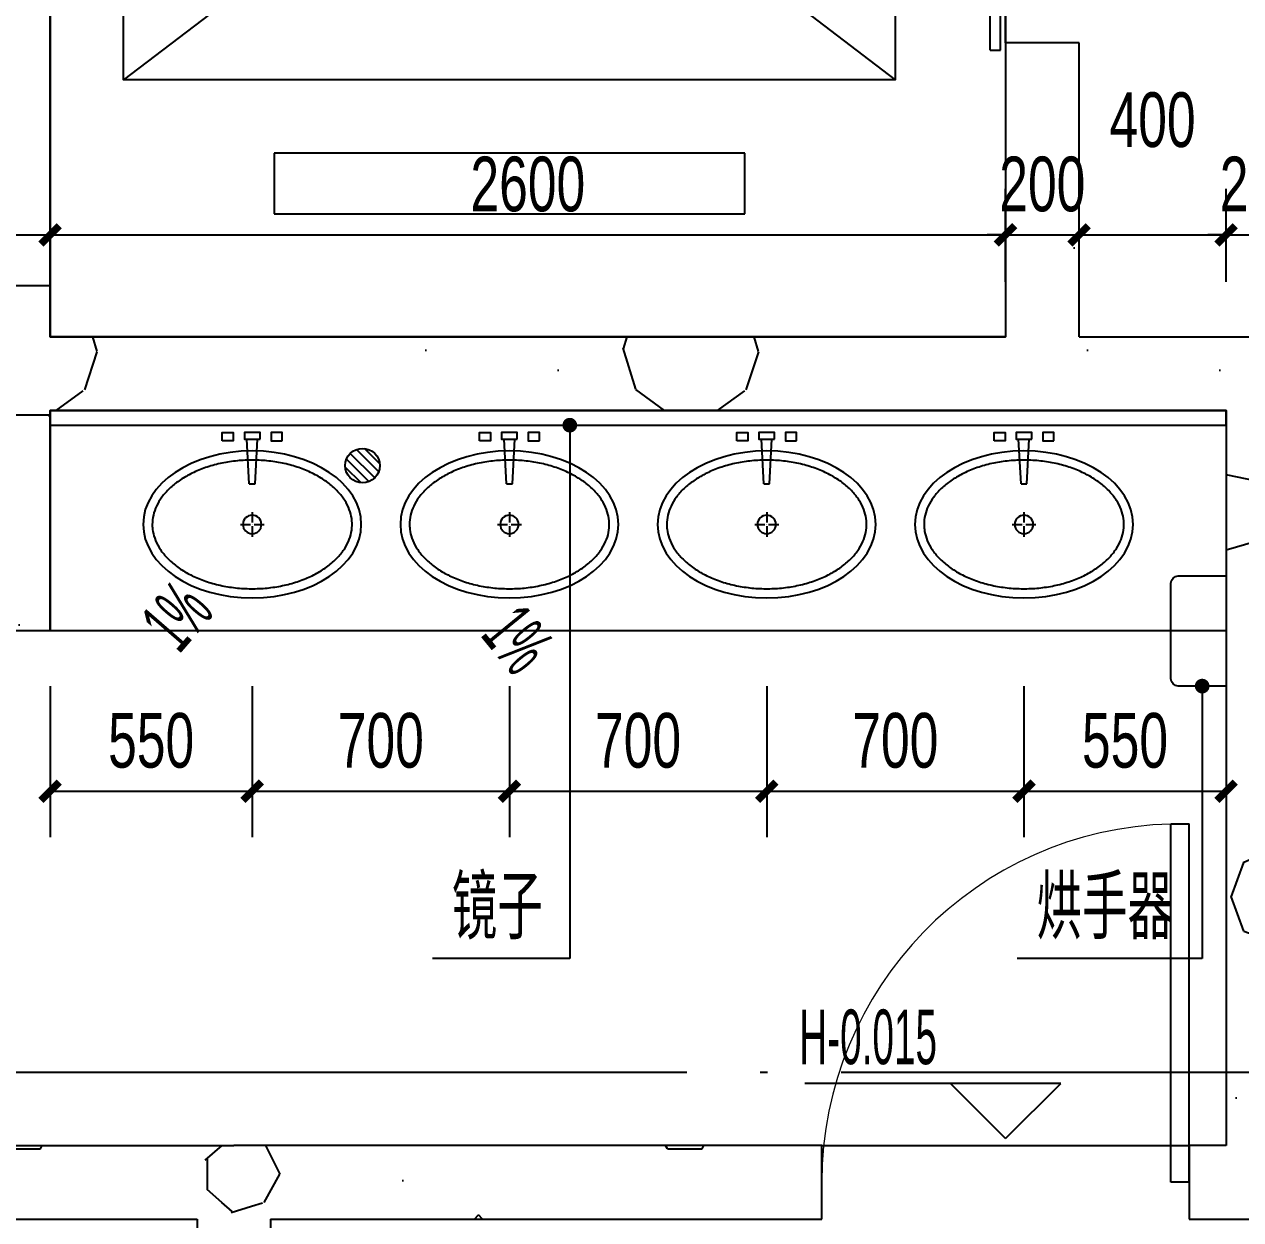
# Model space of a CAD drawing. Extents: x -26219 to 315419, y -160410 to -120810.
# Drawn here: x 262305 to 265615, y -148252 to -144999 of the extents above; entities that cross this region are included whole.
import ezdxf
from ezdxf.xclip import XClip

# ---------------------------------------------------------------- set-up
doc = ezdxf.new("R2010")
doc.units = 0
doc.header["$LTSCALE"] = 1000
doc.header["$MEASUREMENT"] = 0
doc.header["$XCLIPFRAME"] = 0
doc.linetypes.add('104-14# 核心筒$2$DOTE', pattern=[2.4200000000000004, 2, -0.2, 0.02, -0.2])
for name, color, linetype in [('$0$$0$$0$A-DIM_SYMB', 3, 'Continuous'), ('$0$$0$$0$PUB_TEXT', 7, 'Continuous'), ('01-标注_尺寸', 124, 'Continuous'), ('01-标注_标高', 200, 'Continuous'), ('01-标注_符号', 200, 'Continuous'), ('02-TEXT_标注', 130, 'Continuous'), ('104-14# 核心筒$0$A-C_门', 150, 'Continuous'), ('104-14# 核心筒$0$A-E_电梯', 171, 'Continuous'), ('104-14# 核心筒$0$A-I_卫-洁具', 241, 'Continuous'), ('104-14# 核心筒$0$A-TECH_水', 3, 'Continuous'), ('104-14# 核心筒$0$A_STR-砌块墙', 121, 'Continuous'), ('104-14# 核心筒$2$05-填充_天正', 26, 'Continuous'), ('104-14# 核心筒$2$A_AXIS-轴线', 36, '104-14# 核心筒$2$DOTE')]:
    doc.layers.add(name, color=color, linetype=linetype)
doc.styles.add('_TCH_DIM', font='ros.shx', dxfattribs={"width": 0.75, "bigfont": 'jd.shx'})
doc.styles.add('_TCH_DIM_T3', font='ros.shx', dxfattribs={"width": 0.7058823529411765, "bigfont": 'jd.shx'})
doc.dimstyles.new('_TCH_ARCH&&50', dxfattribs={"dimtxt": 148.75, "dimasz": 50, "dimexe": 125, "dimexo": 150, "dimgap": 63.12500000000001, "dimtad": 1, "dimdec": 0, "dimzin": 0, "dimdsep": 46, "dimtxsty": '_TCH_DIM_T3', "dimblk": 'ARCHTICK', "dimcen": 0.09, "dimclrt": 7, "dimazin": 2, "dimtfac": 1, "dimtdec": 0, "dimtix": 1, "dimtmove": 2, "dimatfit": 3, "dimfxl": 0, "dimtolj": 1, "dimtzin": 0, "dimarcsym": 0})
pattern_1 = [(0, (531, -549), (900, 1800), [0, -1800]), (0, (-522, -792), (900, 1800), [0, -1800]), (0, (63, -810), (900, 1800), [0, -1800]), (0, (702, -279), (900, 1800), [0, -1800]), (0, (-45, -900), (900, 1800), [0, -1800]), (0, (882, 855), (900, 1800), [0, -1800]), (0, (333.0000000000001, 711), (900, 1800), [0, -1800]), (0, (621, 486.0000000000001), (900, 1800), [0, -1800]), (0, (-846, 450), (900, 1800), [0, -1800]), (0, (36, 369), (900, 1800), [0, -1800]), (0, (-306, -90), (900, 1800), [0, -1800]), (0, (-288, -765), (900, 1800), [0, -1800]), (0, (387, -837), (900, 1800), [0, -1800]), (0, (882, -45), (900, 1800), [0, -1800]), (0, (-801, -324), (900, 1800), [0, -1800]), (0, (-648, -18), (900, 1800), [0, -1800]), (0, (54, -144), (900, 1800), [0, -1800]), (0, (-198, -405), (900, 1800), [0, -1800]), (0, (-341.9999999999999, 189), (900, 1800), [0, -1800]), (0, (-117, 864), (900, 1800), [0, -1800]), (0, (-729, -702), (900, 1800), [0, -1800]), (0, (261, 495), (900, 1800), [0, -1800]), (0, (-576, 522), (900, 1800), [0, -1800]), (0, (-720, 756), (900, 1800), [0, -1800]), (130.601294, (771.428574, 291.428568), (-4499.999950292954, 5400.0000236093), [79.024662, -33111.33300000001]), (18.4349488, (642.857148, 325.714284), (4499.999983404209, 1799.999986719667), [81.31572000000001, -11302.8837]), (90, (642.857148, 248.571432), (900.0000000000001, 1800), [77.14285199999999, -3522.85695]), (161.565051, (720, 222.857136), (-4500.000022657823, 1799.999865817234), [81.31572000000001, -11302.8837]), (53.1301023, (720, 222.857136), (900.0000017013604, 1799.99999914932), [85.71428999999999, -8914.285499999998]), (135, (788.571432, -694.28556), (-900.0001087984293, 1799.999878185604), [72.73098, -5018.4378]), (45, (685.714284, -694.28556), (899.999994247131, 1799.999992736902), [72.73098, -5018.4378]), (135, (737.1428579999999, -745.7142600000001), (-900.0001087984293, 1799.999878185604), [72.73098, -5018.4378]), (45, (737.1428579999999, -745.7142600000001), (899.999994247131, 1799.999992736902), [72.73098, -5018.4378]), (116.565051, (-77.14278, 514.285722), (-0.0001565789601976064, 3599.999902060561), [95.83147799999999, -1916.6295]), (180, (-119.99988, 599.999994), (-899.9999999999998, 1800), [102.857148, -1697.14275]), (63.43494880000001, (-265.7141999999999, 514.285722), (8.14843605922988e-06, 3599.999982559008), [95.83147799999999, -1916.6295]), (116.565051, (-222.8571, 428.571432), (-0.0001565789601976064, 3599.999902060561), [95.83147799999999, -1916.6295]), (0, (-222.8571, 428.571432), (900, 1800), [102.857148, -1697.14275]), (63.43494880000001, (-119.99988, 428.571432), (8.14843605922988e-06, 3599.999982559008), [95.83147799999999, -1916.6295]), (107.102728, (599.999994, -94.28562000000001), (-2699.999896777364, 9000.00001452043), [116.584038, -48848.7075]), (143.972626, (565.714278, 17.142858), (-17099.99978321427, 12599.999985739), [116.584038, -24366.06]), (180, (471.428568, 85.71428999999999), (-899.9999999999998, 1800), [111.428568, -1688.5713]), (36.02737329999999, (265.71429, 17.142858), (17099.99987362977, 12599.99986416658), [116.584038, -24366.06]), (71.5650511, (231.428574, -85.71419999999999), (2700.000013860985, 8999.99998450437), [108.420948, -11275.7784]), (107.102728, (265.71429, -197.14284), (-2699.999896777364, 9000.00001452043), [116.584038, -48848.7075]), (143.972626, (360, -265.7141999999999), (-17099.99978321427, 12599.999985739), [116.584038, -24366.06]), (0, (360, -265.7141999999999), (900, 1800), [111.428568, -1688.5713]), (36.02737329999999, (471.428568, -265.7141999999999), (17099.99987362977, 12599.99986416658), [116.584038, -24366.06]), (71.5650511, (565.714278, -197.14284), (2700.000013860985, 8999.99998450437), [108.420948, -11275.7784]), (150.255118, (617.1428520000001, 745.714278), (-2700.000006390409, 1799.999977695058), [69.10506, -14442.9588]), (90, (557.1428579999999, 711.42858), (900.0000000000001, 1800), [68.571432, -3531.42825]), (29.7448813, (557.1428579999999, 711.42858), (2700.000001590055, 1799.999991593464), [69.10506, -14442.9588]), (116.565051, (197.142858, -531.42858), (-0.0001565789601976064, 3599.999902060561), [95.83147799999999, -1916.6295]), (168.690067, (154.285722, -445.7142), (-8100.000006009299, 1799.999954832327), [87.41176200000001, -18269.0565]), (41.18592510000001, (0, -488.5713), (22499.99986367597, 19799.99982686525), [91.11553199999999, -38177.406]), (90, (0, -574.28568), (900.0000000000001, 1800), [85.71428999999999, -3514.2855]), (138.814074, (68.571432, -634.28562), (-22499.99960007064, 19800.0001261089), [91.11553199999999, -38177.406]), (16.6992442, (68.571432, -634.28562), (29699.99977654917, 8999.999905734196), [89.48835000000001, -37495.6125]), (60.9453959, (154.285722, -608.57136), (899.9999976116269, 1799.999984078114), [88.248258, -36976.0185]), (109.983106, (-557.14284, 222.857136), (-4500.000016949792, 12599.99996665506), [100.326006, -42036.59249999999]), (155.556045, (-591.4285199999999, 317.142864), (-11700.00004459817, 5399.999887808896), [103.568958, -43395.39449999999]), (24.4439547, (-779.99994, 317.142864), (11700.00000583643, 5399.999974027204), [103.568958, -43395.39449999999]), (70.01689340000001, (-814.28562, 222.857136), (4500.000013566429, 12599.99996874217), [100.326006, -42036.5925]), (109.983106, (-779.99994, 128.571426), (-4500.000016949792, 12599.99996665506), [100.326006, -42036.59249999999]), (160.016893, (-685.7141399999999, 94.28571), (-4500.000002644889, 1799.999918000023), [100.326006, -20968.1325]), (19.9831065, (-685.7141399999999, 94.28571), (4499.999975293225, 1799.999997144084), [100.326006, -20968.1325]), (70.01689340000001, (-591.4285199999999, 128.571426), (4500.000013566429, 12599.99996874217), [100.326006, -42036.5925]), (122.005383, (111.428568, 59.999994), (-900.0001207844099, 1799.999908112359), [80.862696, -16900.302]), (18.4349488, (-8.57142, 102.857148), (4499.999983404209, 1799.999986719667), [81.31572000000001, -11302.8837]), (90, (-8.57142, 25.714278), (900.0000000000001, 1800), [77.14285199999999, -3522.85695]), (161.565051, (68.571432, 0), (-4500.000022657823, 1799.999865817234), [81.31572000000001, -11302.8837]), (54.46232220000002, (68.571432, 0), (6299.999990871777, 8999.999986518196), [73.73421, -30894.6345]), (116.565051, (-411.42852, -377.14284), (-0.0001565789601976064, 3599.999902060561), [95.83147799999999, -1916.6295]), (180, (-454.28562, -291.42846), (-899.9999999999998, 1800), [94.28571, -1705.7142]), (59.0362434, (-599.9999399999999, -377.14284), (900.0000029295945, 1799.999991263332), [99.95918399999998, -20891.46599999999]), (120.963756, (-548.57142, -462.85704), (-900.0001229938932, 1799.999917339799), [99.959184, -20891.466]), (0, (-548.57142, -462.85704), (900, 1800), [94.28571, -1705.7142]), (63.43494880000001, (-454.28562, -462.85704), (8.14843605922988e-06, 3599.999982559008), [95.83147799999999, -1916.6295])]

# ---------------------------------------------------------------- blocks, each defined once
blk = doc.blocks.new('104-14# 核心筒$0$wrert')
for p, q in [((300.0000000001164, 200.0000000001637), (1900.000000000116, 2300.000000000164)), ((300.0000000001164, 2300.000000000164), (1900.000000000116, 200.0000000001637)), ((2265.000000000116, 1890.120000000174), (2100.000000000175, 1890.120000000174)), ((2100.000000000175, 1890.120000000174), (2100.000000000175, 609.8800000001538)), ((2265.000000000116, 609.8800000001538), (2265.000000000116, 1890.120000000174)), ((2100.000000000175, 609.8800000001538), (2265.000000000116, 609.8800000001538))]:
    blk.add_line(p, q)
for points in [[(1.164153218269348e-10, 2600.000000000278), (2600.000000000175, 2600.000000000278), (2600.000000000175, -3.819877747446299e-11), (1.164153218269348e-10, -3.819877747446299e-11)], [(300.0000000001164, 2300.000000000164), (1900.000000000116, 2300.000000000164), (1900.000000000116, 200.0000000001637), (300.0000000001164, 200.0000000001637), (300.0000000001164, 2300.000000000164)]]:
    blk.add_lwpolyline(points, close=True)
blk = doc.blocks.new('104-14# 核心筒$0$meae')
for p, q in [((-215.039999999979, 0), (-243.7679999999818, 0)), ((-210, 5.039999999979045), (-210, 32.76000000000931)), ((-176.7359999999753, 0), (-204.9599999999627, 0)), ((-99.54815868195146, 8), (21.68149024352897, 14.3899337600451)), ((-99.54815868195146, -7.999999999941792), (-99.54815868195146, 8)), ((21.68149024352897, -14.3899337601033), (21.68149024352897, 14.3899337600451)), ((-210, -32.25599999999395), (-210, -5.039999999979045)), ((-99.54815868195146, -8.000000000058208), (21.68149024352897, -14.3899337601033))]:
    blk.add_line(p, q)
for points in [[(17.19145484233741, 81.35012003820157), (40, 81.35012003820157), (39.99999999994179, 51.35012003820157), (17.1914548422792, 51.35012003820157)], [(21.68149024352897, 21.35012003820157), (40, 21.35012003820157), (40, -21.35012003820157), (21.68149024352897, -21.35012003820157)], [(17.19145484233741, -81.35012003820157), (40, -81.35012003820157), (39.99999999994179, -51.35012003820157), (17.1914548422792, -51.35012003820157)]]:
    blk.add_lwpolyline(points, close=True)
at = {"const_width": 0.8399999999999999}
blk.add_lwpolyline([(-209.5800000000163, -0.1400000000139698, -0.9999999999999999), (-210.4199999999837, -0.1400000000139698, -0.9999999999999999)], format="xyb", close=True, dxfattribs=at)
blk.add_circle((-210, 0), 25.2)
blk.add_ellipse((-210, 0), major_axis=(0, -296.8388870928175), ratio=0.6737661697857759)
at = {"color": 8}
blk.add_open_spline([(-210, -271.838887092832), (-201.6286662275088, -271.838887092832), (-193.2556980797672, -270.8834744876949), (-176.5567826171755, -267.0318226981908), (-168.2292954665609, -264.1331208487391), (-151.7464247078751, -256.3412992825033), (-143.592075161112, -251.4461166422116), (-127.6688291439204, -239.6628589069005), (-119.9016611408442, -232.7743547918508), (-105.0053654383519, -217.100718463771), (-97.87740360945463, -208.3160983382841), (-84.50442564953119, -189.0367220979533), (-78.25994529254967, -178.5426552897552), (-66.86596525227651, -156.1005802754662), (-61.71665413689334, -144.1531549534993), (-52.68240508378949, -119.1104159536771), (-48.79751711455174, -106.0155586157343), (-42.41598126577446, -79.01830609660828), (-39.91934085072717, -65.11628590768669), (-36.39207964838715, -36.86706837144447), (-35.3614577781409, -22.5202054088586), (-34.79793056182098, 6.244822261855006), (-35.26502483320655, 20.66266644134885), (-37.68259151588427, 49.19399507466005), (-39.63306519814068, 63.30715293157846), (-44.95700291811954, 90.86129060061648), (-48.33046480413759, 104.3019146881416), (-56.39392556494568, 130.1611448710319), (-61.0838973345235, 142.5793309712317), (-71.62818411248736, 166.0733063118532), (-77.48238030000357, 177.1485642623738), (-90.15903716551838, 197.6798496269621), (-96.98112566315103, 207.1352148510632), (-111.3602107425686, 224.2113378457143), (-118.9163064261083, 231.8314545630128), (-134.510733252624, 245.1036245926516), (-142.547481424408, 250.7556368449004), (-158.868371842138, 260.0530890176306), (-167.1509793659789, 263.6999722997425), (-183.7976203592261, 269.0257272459567), (-192.162095878215, 270.7072330619558), (-208.8995512870024, 272.153067119536), (-217.2755150526064, 271.9185741905239), (-234.0031495776493, 269.526916392555), (-242.3573442720808, 267.3679324407713), (-258.9526960913208, 261.0731867576833), (-267.1936322519905, 256.9349128940958), (-283.3781850557425, 246.65468100406), (-291.3201072766096, 240.5117016318836), (-306.6623222918133, 226.2813428560039), (-314.0611830068519, 218.1942343084957), (-328.0653621423407, 200.2301868745126), (-334.6699371464783, 190.353927289194), (-346.859358667396, 169.044026111078), (-352.4439172392595, 157.6110181525), (-362.4072642970132, 133.476927122334), (-366.7859668953461, 120.7763437553076), (-374.1964356524404, 94.43610308453208), (-377.2281845823745, 80.79684587812517), (-381.8495765395346, 52.93462008907227), (-383.4392193020904, 38.71199739631265), (-385.1273327118251, 10.0537408667733), (-385.225804392132, -4.381569712015335), (-383.9285565786413, -33.08909023553133), (-382.5328362500295, -47.36097819061251), (-378.2902226594742, -75.36972922243876), (-375.4433290168527, -89.10625087702647), (-368.3874579074909, -115.6863969620317), (-364.1784936326439, -128.529630749661), (-354.5335200406262, -152.9902308470919), (-349.097582319926, -164.6071133053629), (-337.1786070214584, -186.3198765731067), (-330.6958189697471, -196.415140855941), (-316.9037533847149, -214.843760280055), (-309.5951420506462, -223.1764269854757), (-294.4000191528467, -237.9131964488188), (-286.5148495539906, -244.3169298697612), (-270.41386736813, -255.1213227973203), (-262.1997869724291, -259.5227866767091), (-245.6385630253353, -266.3373192788567), (-237.2919559226721, -268.7527736420161), (-222.6272707111784, -271.2949484957498), (-216.3134306632564, -271.838887092832), (-210, -271.838887092832)], degree=3, knots=[0, 0, 0, 0, 0.1541728099079682, 0.1541728099079682, 0.3083456198159364, 0.3083456198159364, 0.4625184297239047, 0.4625184297239047, 0.6166912396318729, 0.6166912396318729, 0.7708640495398411, 0.7708640495398411, 0.9250368594478093, 0.9250368594478093, 1.079209669355778, 1.079209669355778, 1.233382479263746, 1.233382479263746, 1.387555289171714, 1.387555289171714, 1.541728099079682, 1.541728099079682, 1.69590090898765, 1.69590090898765, 1.850073718895619, 1.850073718895619, 2.004246528803587, 2.004246528803587, 2.158419338711555, 2.158419338711555, 2.312592148619523, 2.312592148619523, 2.466764958527492, 2.466764958527492, 2.62093776843546, 2.62093776843546, 2.775110578343428, 2.775110578343428, 2.929283388251396, 2.929283388251396, 3.083456198159364, 3.083456198159364, 3.237629008067333, 3.237629008067333, 3.391801817975301, 3.391801817975301, 3.545974627883269, 3.545974627883269, 3.700147437791237, 3.700147437791237, 3.854320247699206, 3.854320247699206, 4.008493057607174, 4.008493057607174, 4.162665867515142, 4.162665867515142, 4.31683867742311, 4.31683867742311, 4.471011487331078, 4.471011487331078, 4.625184297239047, 4.625184297239047, 4.779357107147015, 4.779357107147015, 4.933529917054983, 4.933529917054983, 5.087702726962951, 5.087702726962951, 5.24187553687092, 5.24187553687092, 5.396048346778888, 5.396048346778888, 5.550221156686856, 5.550221156686856, 5.704393966594824, 5.704393966594824, 5.858566776502792, 5.858566776502792, 6.012739586410761, 6.012739586410761, 6.166912396318729, 6.166912396318729, 6.283185307179586, 6.283185307179586, 6.283185307179586, 6.283185307179586], dxfattribs=at)
blk = doc.blocks.new('104-14# 核心筒$0$$DorLib2D$00000128')
at = {"color": 0}
for points in [[(-0.4908619199486566, 0.8502355865689708), (-0.4908619199486566, 0.7099191849998476)], [(0.04913808004857856, 0.850235586568985), (-0.4908619199486566, 0.8502355865689708)], [(0.04913808004857856, 0.850235586568985), (0.04913808004857856, 0.7099191849998476)], [(0.04913808004857856, 0.7099191849998476), (-0.4908619199486566, 0.7099191849998476)], [(0.5131984191175434, 0.709919184999876), (-0.02680158088332973, 0.7099191849998476)], [(-0.02680158088332973, 0.7099191849998476), (-0.02680158088332973, 0.5696027834307387)], [(0.5131984191175434, 0.709919184999876), (0.5131984191175434, 0.5696027834307529)], [(0.5131984191175434, 0.5696027834307529), (-0.02680158088332973, 0.5696027834307387)], [(0.5, 0.4999999999999716), (-0.5, 0.4999999999999289)]]:
    blk.add_lwpolyline(points, dxfattribs=at)
blk = doc.blocks.new('104-14# 核心筒$0$$DorLib2D$00000001')
for p, q in [((0.45, 0.9750000000000001), (0.5000000000000002, 0.9750000000000001)), ((0.45, 0), (0.45, 0.9750000000000001)), ((0.5, 0), (0.5, 0.9750000000000001)), ((0.5, 0), (0.45, 0))]:
    blk.add_line(p, q)
at = {"lineweight": 13}
blk.add_arc((0.475, 0), 0.975, 91.4692835813538, 180, dxfattribs=at)
blk = doc.blocks.new('104-14# 核心筒$0$$TwtSys$00000141')
for p, q in [((-94.19606303561523, 7.672111694559135), (-10.08309029082739, 91.78508443935061)), ((-94.19606303561523, 7.672111694559135), (-10.08309029082739, 91.78508443935061)), ((-87.21916889109707, -35.05448014085778), (35.05448014085778, 87.21916889110071)), ((-87.21916889109707, -35.05448014085778), (35.05448014085778, 87.21916889110071)), ((-66.46803743153214, -66.46803743153941), (66.46803743153214, 66.46803743153214)), ((-66.46803743153214, -66.46803743153578), (66.46803743153214, 66.46803743153214)), ((-32.35611368903483, -87.061266563549), (87.58274635417911, 32.87759347966494)), ((-32.35611368903483, -87.061266563549), (87.58274635417911, 32.87759347966858)), ((11.43110768805855, -92.25951895252001), (92.2594807012465, -11.43114593933933)), ((11.43110768805855, -92.25951895252001), (92.2594807012465, -11.43114593933933))]:
    blk.add_line(p, q)
blk.add_circle((0, 0), 94)
blk.add_circle((0, 0), 94)
blk = doc.blocks.new('104-14# 核心筒')
at = {"layer": '104-14# 核心筒$2$05-填充_天正'}
h = blk.add_hatch(dxfattribs=at)
h.set_pattern_fill('加气混凝土', color=256, scale=150, style=0)
h.set_pattern_definition(pattern_1)
h.paths.add_polyline_path([(99416.66696372704, 109650.000041388), (99350.00029706072, 109550.000041008), (99350.0002970605, 107700.0002015949), (99483.33363039391, 107700.000201595), (99550.00029706096, 107800.0002015951), (99550.00029706053, 109650.0000421475)])
h = blk.add_hatch(dxfattribs=at)
h.set_pattern_fill('加气混凝土', color=256, scale=150, style=0)
h.set_pattern_definition(pattern_1)
h.paths.add_polyline_path([(102350.0000000001, 107800.0002015977), (102349.9999999997, 108600.0002015935), (102149.9999999996, 108600.0002015935), (102150.0000000001, 107800.0002015951), (102250.0000000001, 107733.3335349292)])
h = blk.add_hatch(dxfattribs=at)
h.set_pattern_fill('加气混凝土', color=256, scale=150, style=0)
h.set_pattern_definition(pattern_1)
h.paths.add_polyline_path([(99483.33363039391, 107700.000201595), (99550.00029706028, 107600.0002015951), (102250.0000000002, 107600.0002015948), (102250.0000000001, 107733.3335349292), (102150.0000000001, 107800.0002015951), (99550.00029706096, 107800.0002015951)])
h = blk.add_hatch(dxfattribs=at)
h.set_pattern_fill('加气混凝土', color=256, scale=150, style=0)
h.set_pattern_definition(pattern_1)
h.paths.add_polyline_path([(102250.0000000001, 107733.3335349292), (102250.0000000002, 107600.0002015948), (102750, 107600.0002015976), (102850.0000000004, 107666.6668682628), (102849.9999999999, 107800.0002015948), (102350.0000000001, 107800.0002015977)])
h = blk.add_hatch(dxfattribs=at)
h.set_pattern_fill('加气混凝土', color=256, scale=150, style=0)
h.set_pattern_definition(pattern_1)
h.paths.add_polyline_path([(99483.33363039391, 107700.000201595), (99350.0002970605, 107700.0002015949), (99350.00029706047, 107000.0002015948), (99550.00029706047, 107000.0002015948), (99550.00029706028, 107600.0002015951)])
h = blk.add_hatch(dxfattribs=at)
h.set_pattern_fill('加气混凝土', color=256, scale=150, style=0)
h.set_pattern_definition(pattern_1)
h.paths.add_polyline_path([(102850.0000000004, 107666.6668682628), (102750, 107600.0002015976), (102749.9999999999, 106850.0002019727), (102883.3333333334, 106850.0002019732), (102950.0000000014, 106900.0002019739), (102950.0000000014, 107600.0002015959)])
h = blk.add_hatch(dxfattribs=at)
h.set_pattern_fill('加气混凝土', color=256, scale=150, style=0)
h.set_pattern_definition(pattern_1)
h.paths.add_polyline_path([(102883.3333333334, 106850.0002019732), (102749.9999999999, 106850.0002019727), (102750.0000000001, 105599.9999999962), (102849.9999999997, 105533.333333329), (102949.999999999, 105599.999999995), (102949.999999999, 106800.0002019731)])
h = blk.add_hatch(dxfattribs=at)
h.set_pattern_fill('加气混凝土', color=256, scale=150, style=0)
h.set_pattern_definition(pattern_1)
h.paths.add_polyline_path([(95750.00000000061, 105599.9999999956), (95750.00000000052, 105399.9999999956), (99950.00000000076, 105399.9999999955), (100050.0000000008, 105466.6666666625), (100050.000000001, 105599.9999999958)])
h = blk.add_hatch(dxfattribs=at)
h.set_pattern_fill('加气混凝土', color=256, scale=150, style=0)
h.set_pattern_definition(pattern_1)
h.paths.add_polyline_path([(100150.0000000007, 105399.9999999961), (101650, 105399.9999999956), (101650, 105599.9999999966), (100050.000000001, 105599.9999999958), (100050.0000000008, 105466.6666666625)])
h = blk.add_hatch(dxfattribs=at)
h.set_pattern_fill('加气混凝土', color=256, scale=150, style=0)
h.set_pattern_definition(pattern_1)
h.paths.add_polyline_path([(102750.0000000001, 105599.9999999962), (102650, 105599.9999999967), (102650, 105399.9999999955), (102849.9999999999, 105399.9999999958), (102849.9999999997, 105533.333333329)])
h = blk.add_hatch(dxfattribs=at)
h.set_pattern_fill('加气混凝土', color=256, scale=150, style=0)
h.set_pattern_definition(pattern_1)
h.paths.add_polyline_path([(100050.0000000008, 105466.6666666625), (99950.00000000076, 105399.9999999955), (99950.00000000071, 103699.9999999958), (100150.0000000007, 103899.9999999959), (100150.0000000007, 105399.9999999961)])
at = {"layer": '104-14# 核心筒$0$A-C_门'}
blk.add_line((101649.9999999996, 105599.9999999958), (102649.9999999996, 105599.9999999958), dxfattribs=at)
at = {"layer": '104-14# 核心筒$0$A-I_卫-洁具', "ltscale": 0.1}
for points in [[(99550.00029706035, 107600.0002015934), (102750, 107600.0002015947), (102750, 107000.0002015947), (99550.00029706035, 107000.0002015934)], [(99550.00029706028, 107560.0002015943), (102750.0000000001, 107560.0002015944), (102750.0000000001, 107600.0002015944), (99550.00029706028, 107600.0002015943)]]:
    blk.add_lwpolyline(points, close=True, dxfattribs=at)
blk.add_lwpolyline([(102750, 107150.0002015947), (102750, 106850.0002015947), (102620, 106850.0002015947, -0.414213562373095), (102600, 106870.0002015947), (102600, 107130.0002015947, -0.414213562373095), (102620, 107150.0002015947)], format="xyb", close=True, dxfattribs=at)
at = {"layer": '104-14# 核心筒$0$A_STR-砌块墙'}
for p, q in [((99550.00029706053, 109650.0000421475), (99550.00029706096, 107800.0002015951)), ((102349.9999999997, 108600.0002015935), (102149.9999999996, 108600.0002015935)), ((102149.9999999996, 108600.0002015935), (102150.0000000001, 107800.0002015951)), ((102350.0000000001, 107800.0002015977), (102349.9999999997, 108600.0002015935)), ((99550.00029706096, 107800.0002015951), (102150.0000000001, 107800.0002015951)), ((102350.0000000001, 107800.0002015977), (102849.9999999999, 107800.0002015948)), ((99550.00029706028, 107600.0002015951), (102250.0000000002, 107600.0002015948)), ((99550.00029706028, 107600.0002015951), (99550.00029706047, 107000.0002015948)), ((102250.0000000002, 107600.0002015948), (102750, 107600.0002015976)), ((102750, 107600.0002015976), (102749.9999999999, 106850.0002019727)), ((99550.00029706047, 107000.0002015948), (99350.00029706047, 107000.0002015948)), ((102749.9999999999, 106850.0002019727), (102750.0000000001, 105599.9999999962)), ((95750.00000000061, 105599.9999999956), (100050.000000001, 105599.9999999958)), ((101650, 105599.9999999966), (100050.000000001, 105599.9999999958)), ((101650, 105399.9999999956), (101650, 105599.9999999966)), ((102750.0000000001, 105599.9999999962), (102650, 105599.9999999967)), ((102650, 105599.9999999967), (102650, 105399.9999999955)), ((95750.00000000052, 105399.9999999956), (99950.00000000076, 105399.9999999955)), ((99950.00000000076, 105399.9999999955), (99950.00000000071, 103699.9999999958)), ((100150.0000000007, 105399.9999999961), (101650, 105399.9999999956)), ((100150.0000000007, 105399.9999999961), (100150.0000000007, 103899.9999999959)), ((102650, 105399.9999999955), (102849.9999999999, 105399.9999999958))]:
    blk.add_line(p, q, dxfattribs=at)
at = {"layer": '104-14# 核心筒$2$A_AXIS-轴线'}
for p, q in [((-9370.123865286841, 105800), (120259.9219097959, 105800)), ((-24838.9698462474, 16700), (120259.921909796, 16700)), ((-24838.9698462474, 11750), (120259.921909796, 11750))]:
    blk.add_line(p, q, dxfattribs=at)
at = {"layer": '104-14# 核心筒$0$A-C_门', "xscale": 1000, "yscale": 1000, "zscale": 200}
blk.add_blockref('104-14# 核心筒$0$$DorLib2D$00000001', (102149.9999999996, 105499.9999999958), dxfattribs=at)
at = {"layer": '104-14# 核心筒$0$A-E_电梯', "rotation": 270}
blk.add_blockref('104-14# 核心筒$0$wrert', (99549.99999999983, 110400.000201595), dxfattribs=at)
at = {"layer": '104-14# 核心筒$0$A-E_电梯', "xscale": 1500, "yscale": -200, "zscale": 200, "rotation": 269.9999999999988}
blk.add_blockref('104-14# 核心筒$0$$DorLib2D$00000128', (102250.0000000002, 109350.0002015948), dxfattribs=at)
at = {"layer": '104-14# 核心筒$0$A-I_卫-洁具', "ltscale": 0.1, "xscale": -1, "rotation": 270}
for p in [(100100.0001485301, 107500.0002015941), (100800.0001485301, 107500.0002015941), (101500.0001485301, 107500.0002015941), (102200.0001485301, 107500.0002015935)]:
    blk.add_blockref('104-14# 核心筒$0$meae', p, dxfattribs=at)
at = {"layer": '104-14# 核心筒$0$A-TECH_水', "xscale": 0.5, "yscale": 0.5, "zscale": 0.5, "rotation": 90.00000000011116}
blk.add_blockref('104-14# 核心筒$0$$TwtSys$00000141', (100400.14014853, 107450.000201595), dxfattribs=at)
blk = doc.blocks.new('_ArchTick')
at = {"color": 0, "linetype": 'ByBlock', "const_width": 0.4}
blk.add_lwpolyline([(-0.5, -0.5), (0.5, 0.5)], dxfattribs=at)
blk = doc.blocks.new('*D1397')
at = {"layer": '01-标注_尺寸', "color": 0, "lineweight": -2, "transparency": 16777216}
for p, q in [((265575.2942255404, -145699.9632390346), (265575.2942255404, -145447.1960912755)), ((265775.2942255404, -145699.9632390346), (265775.2942255404, -145447.1960912755)), ((265575.2942255404, -145572.1960912755), (265525.2942255404, -145572.1960912755)), ((265575.2942255404, -145572.1960912755), (265775.2942255404, -145572.1960912755)), ((265775.2942255404, -145572.1960912755), (265825.2942255404, -145572.1960912755))]:
    blk.add_line(p, q, dxfattribs=at)
at = {"layer": 'Defpoints', "color": 0, "transparency": 16777216}
for p in [(265775.2942255404, -145572.1960912755), (265575.2942255404, -145849.9632390346), (265775.2942255404, -145849.9632390346)]:
    blk.add_point(p, dxfattribs=at)
at = {"layer": '01-标注_尺寸', "color": 0, "lineweight": -2, "transparency": 16777216, "xscale": 50, "yscale": 50, "zscale": 50}
blk.add_blockref('_ArchTick', (265575.2942255404, -145572.1960912755), dxfattribs=at)
at = {"layer": '01-标注_尺寸', "color": 0, "lineweight": -2, "transparency": 16777216, "xscale": 50, "yscale": 50, "zscale": 50, "rotation": 180}
blk.add_blockref('_ArchTick', (265775.2942255404, -145572.1960912755), dxfattribs=at)
at = {"layer": '01-标注_尺寸', "color": 7, "transparency": 16777216, "insert": (265675.2942255404, -145434.6960912755), "char_height": 148.75, "attachment_point": 5, "style": '_TCH_DIM_T3'}
blk.add_mtext('\\A1;200', dxfattribs=at)
blk = doc.blocks.new('*D1398')
at = {"layer": '01-标注_尺寸', "color": 0, "lineweight": -2, "transparency": 16777216}
for p, q in [((265175.2942255407, -145699.9632390346), (265175.2942255407, -145447.1960912755)), ((265575.2942255404, -145699.9632390346), (265575.2942255404, -145447.1960912755)), ((265175.2942255407, -145572.1960912755), (265575.2942255404, -145572.1960912755))]:
    blk.add_line(p, q, dxfattribs=at)
at = {"layer": 'Defpoints', "color": 0, "transparency": 16777216}
for p in [(265575.2942255404, -145572.1960912755), (265175.2942255407, -145849.9632390346), (265575.2942255404, -145849.9632390346)]:
    blk.add_point(p, dxfattribs=at)
at = {"layer": '01-标注_尺寸', "color": 0, "lineweight": -2, "transparency": 16777216, "xscale": 50, "yscale": 50, "zscale": 50, "rotation": 180}
blk.add_blockref('_ArchTick', (265175.2942255407, -145572.1960912755), dxfattribs=at)
at = {"layer": '01-标注_尺寸', "color": 0, "lineweight": -2, "transparency": 16777216, "xscale": 50, "yscale": 50, "zscale": 50}
blk.add_blockref('_ArchTick', (265575.2942255404, -145572.1960912755), dxfattribs=at)
at = {"layer": '01-标注_尺寸', "color": 7, "transparency": 16777216, "insert": (265375.2942255405, -145259.6960912755), "char_height": 148.75, "attachment_point": 5, "style": '_TCH_DIM_T3'}
blk.add_mtext('\\A1;400', dxfattribs=at)
blk = doc.blocks.new('*D1399')
at = {"layer": '01-标注_尺寸', "color": 0, "lineweight": -2, "transparency": 16777216}
for p, q in [((264975.2942255405, -145699.9632390346), (264975.2942255405, -145447.1960912755)), ((265175.2942255407, -145699.9632390346), (265175.2942255407, -145447.1960912755)), ((264975.2942255405, -145572.1960912755), (264925.2942255405, -145572.1960912755)), ((264975.2942255405, -145572.1960912755), (265175.2942255407, -145572.1960912755)), ((265175.2942255407, -145572.1960912755), (265225.2942255407, -145572.1960912755))]:
    blk.add_line(p, q, dxfattribs=at)
at = {"layer": 'Defpoints', "color": 0, "transparency": 16777216}
for p in [(265175.2942255407, -145572.1960912755), (264975.2942255405, -145849.9632390346), (265175.2942255407, -145849.9632390346)]:
    blk.add_point(p, dxfattribs=at)
at = {"layer": '01-标注_尺寸', "color": 0, "lineweight": -2, "transparency": 16777216, "xscale": 50, "yscale": 50, "zscale": 50}
blk.add_blockref('_ArchTick', (264975.2942255405, -145572.1960912755), dxfattribs=at)
at = {"layer": '01-标注_尺寸', "color": 0, "lineweight": -2, "transparency": 16777216, "xscale": 50, "yscale": 50, "zscale": 50, "rotation": 180}
blk.add_blockref('_ArchTick', (265175.2942255407, -145572.1960912755), dxfattribs=at)
at = {"layer": '01-标注_尺寸', "color": 7, "transparency": 16777216, "insert": (265075.2942255406, -145434.6960912755), "char_height": 148.75, "attachment_point": 5, "style": '_TCH_DIM_T3'}
blk.add_mtext('\\A1;200', dxfattribs=at)
blk = doc.blocks.new('*D1400')
at = {"layer": '01-标注_尺寸', "color": 0, "lineweight": -2, "transparency": 16777216}
for p, q in [((262375.2945226009, -145699.9632390346), (262375.2945226009, -145447.1960912755)), ((264975.2942255405, -145699.9632390346), (264975.2942255405, -145447.1960912755)), ((262375.2945226009, -145572.1960912755), (264975.2942255405, -145572.1960912755))]:
    blk.add_line(p, q, dxfattribs=at)
at = {"layer": 'Defpoints', "color": 0, "transparency": 16777216}
for p in [(264975.2942255405, -145572.1960912755), (262375.2945226009, -145849.9632390346), (264975.2942255405, -145849.9632390346)]:
    blk.add_point(p, dxfattribs=at)
at = {"layer": '01-标注_尺寸', "color": 0, "lineweight": -2, "transparency": 16777216, "xscale": 50, "yscale": 50, "zscale": 50, "rotation": 180}
blk.add_blockref('_ArchTick', (262375.2945226009, -145572.1960912755), dxfattribs=at)
at = {"layer": '01-标注_尺寸', "color": 0, "lineweight": -2, "transparency": 16777216, "xscale": 50, "yscale": 50, "zscale": 50}
blk.add_blockref('_ArchTick', (264975.2942255405, -145572.1960912755), dxfattribs=at)
at = {"layer": '01-标注_尺寸', "color": 7, "transparency": 16777216, "insert": (263675.2943740707, -145434.6960912755), "char_height": 148.75, "attachment_point": 5, "style": '_TCH_DIM_T3'}
blk.add_mtext('\\A1;2600', dxfattribs=at)
blk = doc.blocks.new('*D1401')
at = {"layer": '01-标注_尺寸', "color": 0, "lineweight": -2, "transparency": 16777216}
for p, q in [((262175.2945226009, -145699.9632390346), (262175.2945226009, -145447.1960912755)), ((262375.2945226009, -145699.9632390346), (262375.2945226009, -145447.1960912755)), ((262175.2945226009, -145572.1960912755), (262375.2945226009, -145572.1960912755))]:
    blk.add_line(p, q, dxfattribs=at)
at = {"layer": 'Defpoints', "color": 0, "transparency": 16777216}
for p in [(262375.2945226009, -145572.1960912755), (262175.2945226009, -145849.9632390346), (262375.2945226009, -145849.9632390346)]:
    blk.add_point(p, dxfattribs=at)
at = {"layer": '01-标注_尺寸', "color": 0, "lineweight": -2, "transparency": 16777216, "xscale": 50, "yscale": 50, "zscale": 50, "rotation": 180}
blk.add_blockref('_ArchTick', (262175.2945226009, -145572.1960912755), dxfattribs=at)
at = {"layer": '01-标注_尺寸', "color": 0, "lineweight": -2, "transparency": 16777216, "xscale": 50, "yscale": 50, "zscale": 50}
blk.add_blockref('_ArchTick', (262375.2945226009, -145572.1960912755), dxfattribs=at)
at = {"layer": '01-标注_尺寸', "color": 7, "transparency": 16777216, "insert": (261981.2945226009, -145434.6960912755), "char_height": 148.75, "attachment_point": 5, "style": '_TCH_DIM_T3'}
blk.add_mtext('\\A1;200', dxfattribs=at)
blk = doc.blocks.new('*D1402')
at = {"layer": '01-标注_尺寸', "color": 0, "lineweight": -2, "transparency": 16777216}
for p, q in [((262225.2945226006, -146049.9632390362), (261644.9717019539, -146049.9632390362)), ((261769.9717019539, -146649.9632390347), (261769.9717019539, -146049.9632390362)), ((262225.2945226008, -146649.9632390347), (261644.9717019539, -146649.9632390347))]:
    blk.add_line(p, q, dxfattribs=at)
at = {"layer": 'Defpoints', "color": 0, "transparency": 16777216}
for p in [(261769.9717019539, -146049.9632390362), (262375.2945226006, -146049.9632390362), (262375.2945226008, -146649.9632390347)]:
    blk.add_point(p, dxfattribs=at)
at = {"layer": '01-标注_尺寸', "color": 0, "lineweight": -2, "transparency": 16777216, "xscale": 50, "yscale": 50, "zscale": 50}
for p, rotation in [((261769.9717019539, -146049.9632390362), 90), ((261769.9717019539, -146649.9632390347), 270)]:
    blk.add_blockref('_ArchTick', p, dxfattribs=dict(at, rotation=rotation))
at = {"layer": '01-标注_尺寸', "color": 7, "transparency": 16777216, "insert": (261632.4717019539, -146349.9632390354), "char_height": 148.75, "attachment_point": 5, "rotation": 90, "style": '_TCH_DIM_T3'}
blk.add_mtext('\\A1;600', dxfattribs=at)
blk = doc.blocks.new('*D1415')
at = {"layer": '01-标注_尺寸', "color": 0, "lineweight": -2, "transparency": 16777216}
for p, q in [((262375.2945226008, -146799.9632390362), (262375.2945226008, -147210.922646404)), ((262925.2943740706, -146799.9632390362), (262925.2943740706, -147210.922646404)), ((262375.2945226008, -147085.922646404), (262925.2943740706, -147085.922646404))]:
    blk.add_line(p, q, dxfattribs=at)
at = {"layer": 'Defpoints', "color": 0, "transparency": 16777216}
for p in [(262375.2945226008, -146649.9632390362), (262925.2943740706, -146649.9632390362), (262925.2943740706, -147085.922646404)]:
    blk.add_point(p, dxfattribs=at)
at = {"layer": '01-标注_尺寸', "color": 0, "lineweight": -2, "transparency": 16777216, "xscale": 50, "yscale": 50, "zscale": 50, "rotation": 180}
blk.add_blockref('_ArchTick', (262375.2945226008, -147085.922646404), dxfattribs=at)
at = {"layer": '01-标注_尺寸', "color": 0, "lineweight": -2, "transparency": 16777216, "xscale": 50, "yscale": 50, "zscale": 50}
blk.add_blockref('_ArchTick', (262925.2943740706, -147085.922646404), dxfattribs=at)
at = {"layer": '01-标注_尺寸', "color": 7, "transparency": 16777216, "insert": (262650.2944483357, -146948.422646404), "char_height": 148.75, "attachment_point": 5, "style": '_TCH_DIM_T3'}
blk.add_mtext('\\A1;550', dxfattribs=at)
blk = doc.blocks.new('*D1416')
at = {"layer": '01-标注_尺寸', "color": 0, "lineweight": -2, "transparency": 16777216}
for p, q in [((262925.2943740706, -146799.9632390362), (262925.2943740706, -147210.922646404)), ((263625.2943740707, -146799.9632390362), (263625.2943740707, -147210.922646404)), ((262925.2943740706, -147085.922646404), (263625.2943740707, -147085.922646404))]:
    blk.add_line(p, q, dxfattribs=at)
at = {"layer": 'Defpoints', "color": 0, "transparency": 16777216}
for p in [(262925.2943740706, -146649.9632390362), (263625.2943740707, -146649.9632390362), (263625.2943740707, -147085.922646404)]:
    blk.add_point(p, dxfattribs=at)
at = {"layer": '01-标注_尺寸', "color": 0, "lineweight": -2, "transparency": 16777216, "xscale": 50, "yscale": 50, "zscale": 50, "rotation": 180}
blk.add_blockref('_ArchTick', (262925.2943740706, -147085.922646404), dxfattribs=at)
at = {"layer": '01-标注_尺寸', "color": 0, "lineweight": -2, "transparency": 16777216, "xscale": 50, "yscale": 50, "zscale": 50}
blk.add_blockref('_ArchTick', (263625.2943740707, -147085.922646404), dxfattribs=at)
at = {"layer": '01-标注_尺寸', "color": 7, "transparency": 16777216, "insert": (263275.2943740706, -146948.422646404), "char_height": 148.75, "attachment_point": 5, "style": '_TCH_DIM_T3'}
blk.add_mtext('\\A1;700', dxfattribs=at)
blk = doc.blocks.new('*D1417')
at = {"layer": '01-标注_尺寸', "color": 0, "lineweight": -2, "transparency": 16777216}
for p, q in [((263625.2943740707, -146799.9632390362), (263625.2943740707, -147210.922646404)), ((264325.2943740706, -146799.9632390362), (264325.2943740706, -147210.922646404)), ((263625.2943740707, -147085.922646404), (264325.2943740706, -147085.922646404))]:
    blk.add_line(p, q, dxfattribs=at)
at = {"layer": 'Defpoints', "color": 0, "transparency": 16777216}
for p in [(263625.2943740707, -146649.9632390362), (264325.2943740706, -146649.9632390362), (264325.2943740706, -147085.922646404)]:
    blk.add_point(p, dxfattribs=at)
at = {"layer": '01-标注_尺寸', "color": 0, "lineweight": -2, "transparency": 16777216, "xscale": 50, "yscale": 50, "zscale": 50, "rotation": 180}
blk.add_blockref('_ArchTick', (263625.2943740707, -147085.922646404), dxfattribs=at)
at = {"layer": '01-标注_尺寸', "color": 0, "lineweight": -2, "transparency": 16777216, "xscale": 50, "yscale": 50, "zscale": 50}
blk.add_blockref('_ArchTick', (264325.2943740706, -147085.922646404), dxfattribs=at)
at = {"layer": '01-标注_尺寸', "color": 7, "transparency": 16777216, "insert": (263975.2943740706, -146948.422646404), "char_height": 148.75, "attachment_point": 5, "style": '_TCH_DIM_T3'}
blk.add_mtext('\\A1;700', dxfattribs=at)
blk = doc.blocks.new('*D1418')
at = {"layer": '01-标注_尺寸', "color": 0, "lineweight": -2, "transparency": 16777216}
for p, q in [((264325.2943740706, -146799.9632390362), (264325.2943740706, -147210.922646404)), ((265025.2943740706, -146799.9632390362), (265025.2943740706, -147210.922646404)), ((264325.2943740706, -147085.922646404), (265025.2943740706, -147085.922646404))]:
    blk.add_line(p, q, dxfattribs=at)
at = {"layer": 'Defpoints', "color": 0, "transparency": 16777216}
for p in [(264325.2943740706, -146649.9632390362), (265025.2943740706, -146649.9632390362), (265025.2943740706, -147085.922646404)]:
    blk.add_point(p, dxfattribs=at)
at = {"layer": '01-标注_尺寸', "color": 0, "lineweight": -2, "transparency": 16777216, "xscale": 50, "yscale": 50, "zscale": 50, "rotation": 180}
blk.add_blockref('_ArchTick', (264325.2943740706, -147085.922646404), dxfattribs=at)
at = {"layer": '01-标注_尺寸', "color": 0, "lineweight": -2, "transparency": 16777216, "xscale": 50, "yscale": 50, "zscale": 50}
blk.add_blockref('_ArchTick', (265025.2943740706, -147085.922646404), dxfattribs=at)
at = {"layer": '01-标注_尺寸', "color": 7, "transparency": 16777216, "insert": (264675.2943740706, -146948.422646404), "char_height": 148.75, "attachment_point": 5, "style": '_TCH_DIM_T3'}
blk.add_mtext('\\A1;700', dxfattribs=at)
blk = doc.blocks.new('*D1419')
at = {"layer": '01-标注_尺寸', "color": 0, "lineweight": -2, "transparency": 16777216}
for p, q in [((265025.2943740706, -146799.9632390362), (265025.2943740706, -147210.922646404)), ((265575.2942255405, -146799.9632390362), (265575.2942255405, -147210.922646404)), ((265025.2943740706, -147085.922646404), (265575.2942255405, -147085.922646404))]:
    blk.add_line(p, q, dxfattribs=at)
at = {"layer": 'Defpoints', "color": 0, "transparency": 16777216}
for p in [(265025.2943740706, -146649.9632390362), (265575.2942255405, -146649.9632390362), (265575.2942255405, -147085.922646404)]:
    blk.add_point(p, dxfattribs=at)
at = {"layer": '01-标注_尺寸', "color": 0, "lineweight": -2, "transparency": 16777216, "xscale": 50, "yscale": 50, "zscale": 50, "rotation": 180}
blk.add_blockref('_ArchTick', (265025.2943740706, -147085.922646404), dxfattribs=at)
at = {"layer": '01-标注_尺寸', "color": 0, "lineweight": -2, "transparency": 16777216, "xscale": 50, "yscale": 50, "zscale": 50}
blk.add_blockref('_ArchTick', (265575.2942255405, -147085.922646404), dxfattribs=at)
at = {"layer": '01-标注_尺寸', "color": 7, "transparency": 16777216, "insert": (265300.2942998055, -146948.422646404), "char_height": 148.75, "attachment_point": 5, "style": '_TCH_DIM_T3'}
blk.add_mtext('\\A1;550', dxfattribs=at)

msp = doc.modelspace()

# ---------------------------------------------------------------- linework, layer by layer
at = {"layer": '$0$$0$$0$A-DIM_SYMB'}
for points in [[(263645.6996375663, -146869.3512096497, 0, 0, 0), (263512.3948123631, -146705.9586767531, 40.00000000000001, 0, 0), (263417.5711408291, -146589.7327273407, 0, 0, 0)], [(262715.0607617948, -146808.0920380536, 0, 0, 0), (262778.4090700798, -146735.0080040657, 40.00000000000001, 0, 0), (262876.6564552834, -146621.6614059666, 0, 0, 0)]]:
    msp.add_lwpolyline(points, format="xyseb", dxfattribs=at)
at = {"layer": '01-标注_标高'}
for p, q in [((265125.2942255401, -147881.1514891105), (264429.0442255401, -147881.1514891105)), ((264975.2942255401, -148031.1514891105), (264825.2942255401, -147881.1514891105)), ((264975.2942255401, -148031.1514891105), (265125.2942255401, -147881.1514891105))]:
    msp.add_line(p, q, dxfattribs=at)
at = {"layer": '01-标注_符号'}
for p, q in [((263789.5146782254, -146089.9632390342), (263789.5146782254, -147541.4756556573)), ((265510.2942255405, -146799.9632390349), (265510.2942255405, -147541.4756556573)), ((263789.5146782254, -147541.4756556573), (263415.9797059328, -147541.4756556573)), ((265510.2942255405, -147541.4756556573), (265007.2564029139, -147541.4756556573))]:
    msp.add_line(p, q, dxfattribs=at)
at = {"layer": '01-标注_符号', "const_width": 20}
for points in [[(263789.5146782254, -146079.9632390342, 1), (263789.5146782254, -146099.9632390342, 1)], [(265510.2942255405, -146789.9632390349, 1), (265510.2942255405, -146809.9632390349, 1)]]:
    msp.add_lwpolyline(points, format="xyb", close=True, dxfattribs=at)

# ---------------------------------------------------------------- block references
ref = msp.add_blockref('104-14# 核心筒', (201590.9535605059, -159599.9634406295))
XClip(ref).set_block_clipping_path([(32000, 6700), (42400, 18198.739078339102)])
ref = msp.add_blockref('104-14# 核心筒', (150625.9525820055, -164549.96344063))
XClip(ref).set_block_clipping_path([(94550.00000000244, 12139.80278405681), (105750.00001139287, 22499.999987515897)])
ref = msp.add_blockref('104-14# 核心筒', (162825.2942255405, -253649.9634406295))
XClip(ref).set_block_clipping_path([(94442.28794676415, 101022.62747298156), (105150.00001139287, 111550.00000000001)])

# ---------------------------------------------------------------- texts
at = {"layer": '$0$$0$$0$PUB_TEXT', "style": '_TCH_DIM', "width": 0.5294117647058824}
for rotation, p in [(49.0816718165379, (262726.0990374858, -146715.2025328567)), (309.2095018921315, (263543.2747220848, -146660.7594864508))]:
    msp.add_text('1%', height=148.75, rotation=rotation, dxfattribs=at).set_placement(p)
at = {"layer": '02-TEXT_标注', "style": '_TCH_DIM'}
for s, height, width, p in [('镜子', 173.6434108527132, 0.75, (263468.4797059328, -147488.9756556573)), ('烘手器', 173.6434108527132, 0.75, (265059.7564029139, -147488.9756556573)), ('H-0.015', 148.75, 0.5294117647058824, (264414.0442255401, -147828.6514891105))]:
    msp.add_text(s, height=height, dxfattribs=dict(at, width=width)).set_placement(p)

# ---------------------------------------------------------------- dimensions: what is measured, and where the dimension line sits
at = {"layer": '01-标注_尺寸'}
for base, p1, p2, picture, middle in [((265575.2942255404, -145572.1960912755), (265175.2942255407, -145849.9632390346), (265575.2942255404, -145849.9632390346), '*D1398', (265375.2942255405, -145259.6960912755)), ((262375.2945226009, -145572.1960912755), (262175.2945226009, -145849.9632390346), (262375.2945226009, -145849.9632390346), '*D1401', (261981.2945226009, -145434.6960912755))]:
    dim = msp.add_linear_dim(base=base, p1=p1, p2=p2, angle=0, dimstyle='_TCH_ARCH&&50', dxfattribs=at)
    dim.commit()
    dim.dimension.update_dxf_attribs({"geometry": picture, "text_midpoint": middle, "dimtype": 161})
for p1, p2, distance, picture, middle in [((262375.2945226009, -145849.9632390346), (264975.2942255405, -145849.9632390346), 277.76714775912114, '*D1400', (263675.2943740707, -145434.6960912755)), ((264975.2942255405, -145849.9632390346), (265175.2942255407, -145849.9632390346), 277.76714775912114, '*D1399', (265075.2942255406, -145434.6960912755)), ((265575.2942255404, -145849.9632390346), (265775.2942255404, -145849.9632390346), 277.76714775912114, '*D1397', (265675.2942255404, -145434.6960912755)), ((262375.2945226008, -146649.9632390347), (262375.2945226006, -146049.9632390362), 605.3228206466883, '*D1402', (261632.4717019539, -146349.9632390354)), ((262375.2945226008, -146649.9632390362), (262925.2943740706, -146649.9632390362), -435.95940736780176, '*D1415', (262650.2944483357, -146948.422646404)), ((262925.2943740706, -146649.9632390362), (263625.2943740707, -146649.9632390362), -435.95940736780176, '*D1416', (263275.2943740706, -146948.422646404)), ((263625.2943740707, -146649.9632390362), (264325.2943740706, -146649.9632390362), -435.95940736780176, '*D1417', (263975.2943740706, -146948.422646404)), ((264325.2943740706, -146649.9632390362), (265025.2943740706, -146649.9632390362), -435.95940736780176, '*D1418', (264675.2943740706, -146948.422646404)), ((265025.2943740706, -146649.9632390362), (265575.2942255405, -146649.9632390362), -435.95940736780176, '*D1419', (265300.2942998055, -146948.422646404))]:
    dim = msp.add_aligned_dim(p1=p1, p2=p2, distance=distance, dimstyle='_TCH_ARCH&&50', dxfattribs=at)
    dim.commit()
    dim.dimension.update_dxf_attribs({"geometry": picture, "text_midpoint": middle})

doc.saveas('drawing.dxf')
